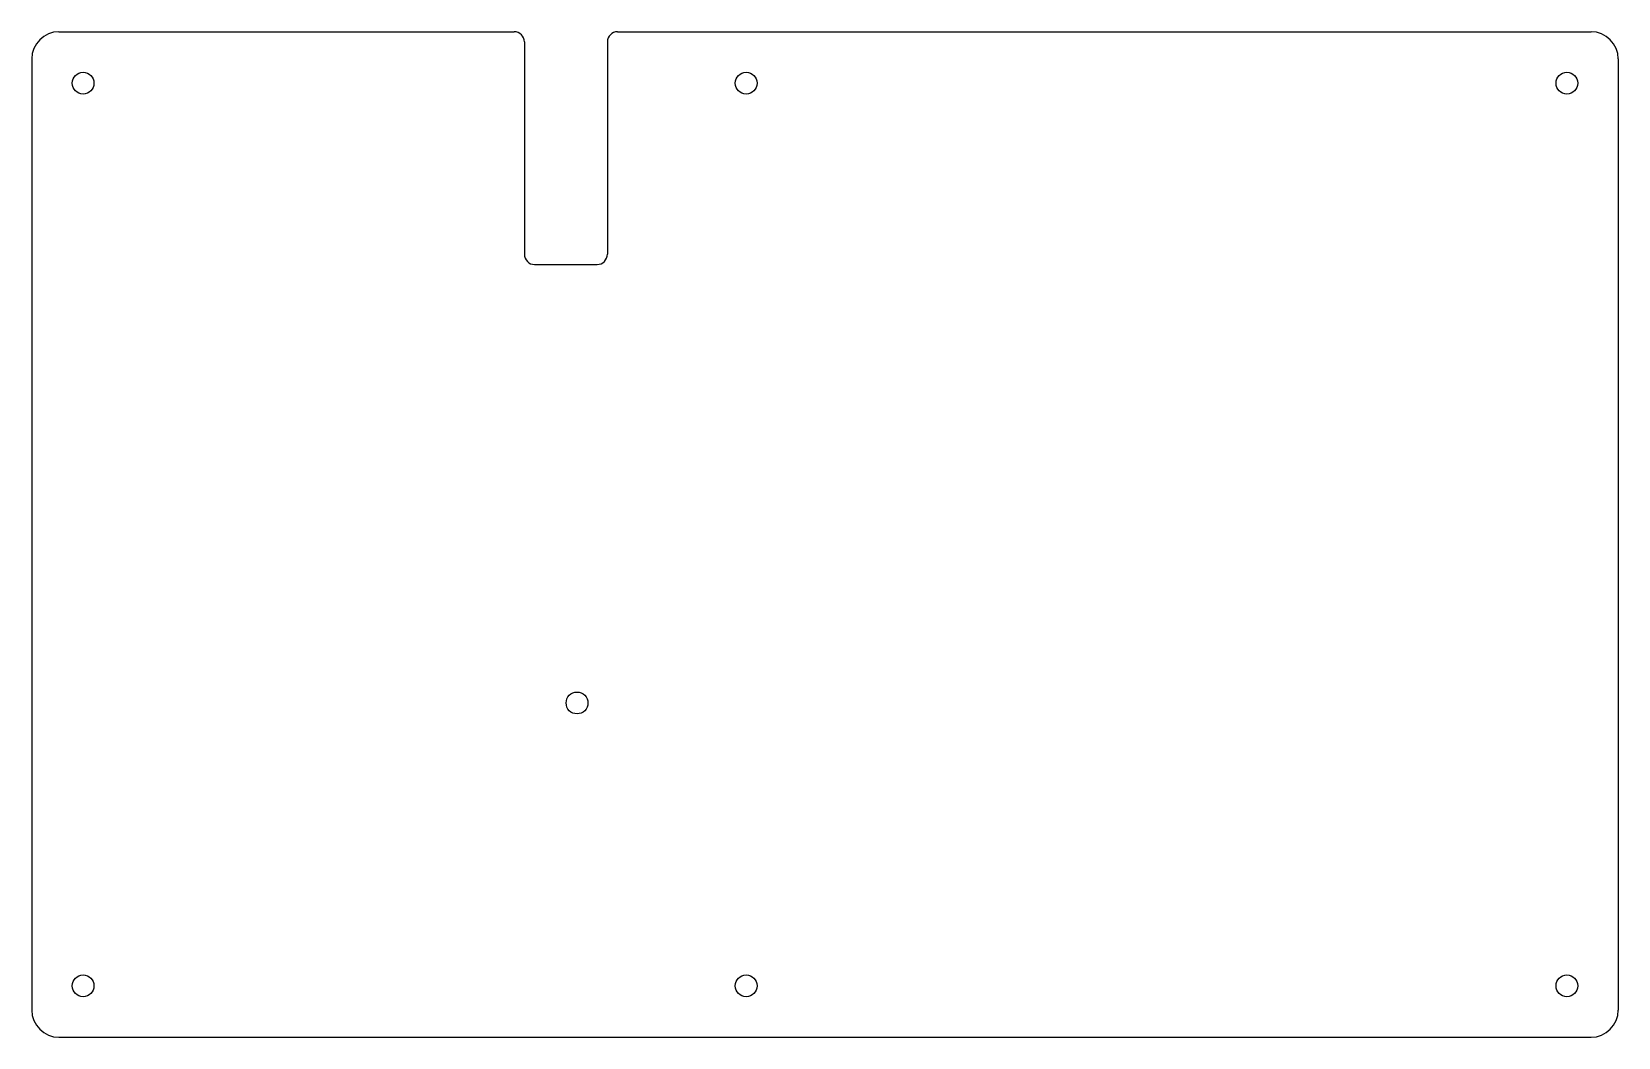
# Model space of a CAD drawing. Header units: millimetres. Extents: x 0 to 233, y -148 to 0.
import ezdxf

# ---------------------------------------------------------------- set-up
doc = ezdxf.new("R2010")
doc.units = ezdxf.units.MM
doc.layers.add('Sketch002', color=7, linetype='CONTINUOUS')

msp = doc.modelspace()

# ---------------------------------------------------------------- linework, layer by layer
at = {"layer": 'Sketch002'}
for p, q in [((4, 0, 6), (70.9, 0, 6)), ((72.4, -1.5, 6), (72.4, -32.68, 6)), ((84.6, -1.5, 6), (84.6, -32.68, 6)), ((86.1, 0, 6), (229.17, 0, 6)), ((0, -4, 6), (0, -143.67, 6)), ((233.17, -4, 6), (233.17, -143.67, 6)), ((73.9, -34.18, 6), (83.1, -34.18, 6)), ((4, -147.67, 6), (229.17, -147.67, 6))]:
    msp.add_line(p, q, dxfattribs=at)
for centre in [(7.55, -7.55), (105, -7.55), (225.62, -7.55), (80.14, -98.58), (7.55, -140.12), (105, -140.12), (225.62, -140.12)]:
    msp.add_circle(centre, 1.6, dxfattribs=at)
for centre, radius, start, end in [((4, -4, 6), 4, 90, 180), ((70.9, -1.5, 6), 1.5, 0, 90), ((86.1, -1.5, 6), 1.5, 90, 180), ((229.17, -4, 6), 4, 0, 90), ((73.9, -32.68, 6), 1.5, 180, -90), ((83.1, -32.68, 6), 1.5, -90, 0), ((4, -143.67, 6), 4, -180, -90), ((229.17, -143.67, 6), 4, -90, 0)]:
    msp.add_arc(centre, radius, start, end, dxfattribs=at)

doc.saveas('drawing.dxf')
